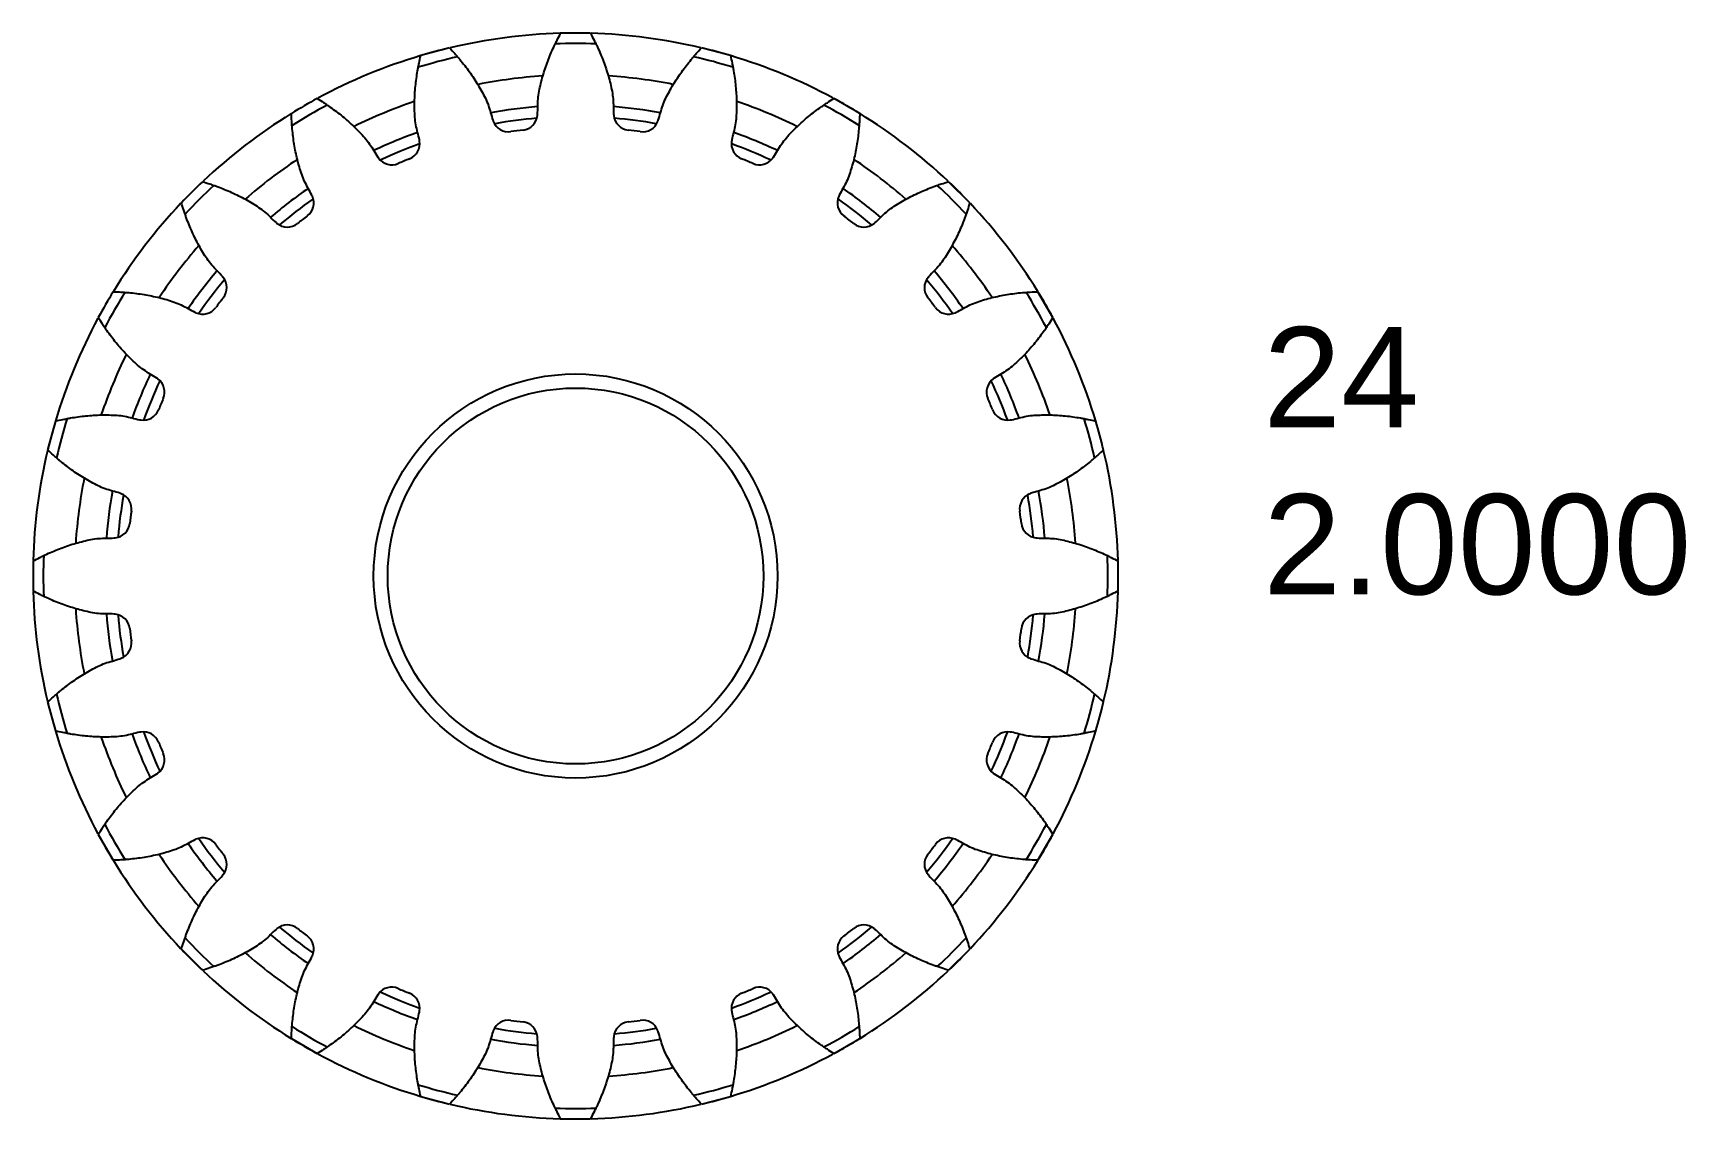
# Model space of a CAD drawing. Header units: inches. Extents: x 0.9 to 97.5, y -1.2 to 16.7.
# Drawn here: x 7.427 to 10.726, y 2.733 to 4.899 of the extents above; entities that cross this region are included whole.
import ezdxf

# ---------------------------------------------------------------- set-up
doc = ezdxf.new("R2010")
doc.units = ezdxf.units.IN
doc.header["$MEASUREMENT"] = 0
doc.styles.get("Standard").update_dxf_attribs({"font": 'arial.ttf'})

msp = doc.modelspace()

# ---------------------------------------------------------------- linework, layer by layer
at = {"color": 7, "linetype": 'Continuous'}
for p, q in [((8.5396, 4.8988), (8.48, 4.8988)), ((8.2583, 4.8697), (8.2007, 4.8542)), ((8.8189, 4.8542), (8.7613, 4.8697)), ((9.0771, 4.7389), (9.0254, 4.7687)), ((9.2966, 4.5606), (9.2544, 4.6027)), ((9.4625, 4.3316), (9.4327, 4.3832)), ((7.4715, 4.125), (7.456, 4.0674)), ((7.4269, 3.8457), (7.4269, 3.7861)), ((7.456, 3.5644), (7.4715, 3.5068)), ((7.557, 3.3003), (7.5868, 3.2486)), ((9.4327, 3.2486), (9.4625, 3.3003)), ((7.723, 3.0713), (7.7651, 3.0291)), ((9.2544, 3.0291), (9.2966, 3.0713)), ((7.9425, 2.893), (7.9941, 2.8632)), ((9.0254, 2.8632), (9.0771, 2.893)), ((8.2007, 2.7776), (8.2583, 2.7622)), ((8.7613, 2.7622), (8.8189, 2.7776)), ((8.48, 2.733), (8.5396, 2.733))]:
    msp.add_line(p, q, dxfattribs=at)
for radius in [0.4031, 0.375]:
    msp.add_circle((8.5098, 3.8159), radius, dxfattribs=at)
at = {"color": 40, "linetype": 'Continuous'}
for radius, start, end in [(1.0833, 91.6327, 103.3439), (1.0833, 76.656, 88.3673), (1.0833, 106.5768, 118.3408), (1.0833, 61.6591, 73.4232), (1, 93.7938, 101.2112), (1, 78.7885, 86.2059), (1, 108.7874, 116.2265), (0.9397, 94.6078, 100.3799), (0.9397, 79.6201, 85.3923), (1, 63.7731, 71.2122), (1.0833, 121.6136, 133.3557), (0.9167, 94.8518, 100.1), (0.9167, 79.9, 85.1482), (1.0833, 46.6442, 58.3864), (0.9397, 109.6118, 115.3806), (0.9397, 64.6194, 70.3882), (0.9167, 109.8733, 115.0956), (0.9167, 64.9044, 70.1267), (1, 123.7674, 131.2499), (1, 48.7495, 56.2321), (0.9397, 124.6194, 130.3882), (0.9397, 49.6118, 55.3806), (1.0833, 136.6442, 148.3864), (0.9167, 124.9044, 130.1267), (0.9167, 49.8733, 55.0956), (1.0833, 31.6136, 43.3557), (1, 138.7495, 146.2321), (1, 33.7674, 41.2499), (0.9397, 139.6201, 145.3923), (0.9397, 34.6078, 40.3799), (0.9167, 139.9, 145.1482), (0.9167, 34.8518, 40.1), (1.0833, 151.6591, 163.4232), (1.0833, 16.5768, 28.3408), (1, 153.7731, 161.2122), (1, 18.7874, 26.2265), (0.9397, 154.6078, 160.3799), (0.9167, 154.8518, 160.1), (0.9167, 19.9, 25.1482), (0.9397, 19.6201, 25.3923), (1.0833, 166.656, 178.3673), (1.0833, 1.6327, 13.3439), (1, 168.7885, 176.2059), (1, 3.7938, 11.2112), (0.9397, 169.6118, 175.3806), (0.9167, 169.8733, 175.0956), (0.9167, 4.9044, 10.1267), (0.9397, 4.6194, 10.3882), (1.0833, 181.6327, 193.3439), (1.0833, 346.656, 358.3673), (1, 183.7938, 191.2112), (0.9397, 184.6194, 190.3882), (0.9167, 184.9044, 190.1267), (0.9167, 349.8733, 355.0956), (0.9397, 349.6118, 355.3806), (1, 348.7885, 356.2059), (1.0833, 196.5768, 208.3408), (0.9397, 199.6201, 205.3923), (0.9167, 199.9, 205.1482), (0.9167, 334.8518, 340.1), (0.9397, 334.6078, 340.3799), (1.0833, 331.6591, 343.4232), (1, 198.7874, 206.2265), (1, 333.7731, 341.2122), (0.9397, 214.6078, 220.3799), (0.9167, 214.8518, 220.1), (0.9167, 319.9, 325.1482), (0.9397, 319.6201, 325.3923), (1.0833, 211.6136, 223.3557), (1, 213.7674, 221.2499), (1, 318.7495, 326.2321), (1.0833, 316.6442, 328.3864), (0.9167, 229.8733, 235.0956), (0.9167, 304.9044, 310.1267), (0.9397, 229.6118, 235.3806), (0.9397, 304.6194, 310.3882), (1, 228.7495, 236.2321), (1, 303.7674, 311.2499), (1.0833, 226.6442, 238.3864), (1.0833, 301.6136, 313.3557), (0.9167, 244.9044, 250.1267), (0.9167, 289.8733, 295.0956), (0.9397, 244.6194, 250.3882), (0.9397, 289.6118, 295.3806), (1, 243.7731, 251.2122), (0.9167, 259.9, 265.1482), (0.9167, 274.8518, 280.1), (1, 288.7874, 296.2265), (0.9397, 259.6201, 265.3923), (0.9397, 274.6078, 280.3799), (1.0833, 241.6591, 253.4232), (1.0833, 286.5768, 298.3408), (1, 258.7885, 266.2059), (1, 273.7938, 281.2112), (1.0833, 256.656, 268.3673), (1.0833, 271.6327, 283.3439)]:
    msp.add_arc((8.5098, 3.8159), radius, start, end, dxfattribs=at)
at = {"color": 7, "linetype": 'Continuous'}
for centre, radius, start, end in [((8.5098, 3.8159), 1.0833, 88.4232, 91.5768), ((8.5098, 3.8159), 1.0625, 102.8096, 107.1904), ((8.5098, 3.8159), 1.0833, 103.4232, 106.5768), ((8.5098, 3.8159), 1.0625, 87.8096, 92.1904), ((8.5098, 3.8159), 1.0625, 72.8096, 77.1904), ((8.5098, 3.8159), 1.0833, 73.4232, 76.5768), ((8.5098, 3.8159), 1.0833, 118.4232, 121.5768), ((8.5098, 3.8159), 1.0625, 117.8096, 122.1904), ((8.5098, 3.8159), 1.0625, 57.8096, 62.1904), ((8.5098, 3.8159), 1.0833, 58.4232, 61.5768), ((8.3759, 4.7347), 0.0325, 200.8343, 278.2887), ((8.4013, 4.7381), 0.0325, 276.7113, 354.1657), ((8.6183, 4.7381), 0.0325, 185.8343, 263.2887), ((8.6436, 4.7347), 0.0325, 261.7113, 339.1657), ((8.5098, 3.8159), 0.896, 96.7113, 98.2887), ((8.5098, 3.8159), 0.896, 81.7113, 83.2887), ((8.1663, 4.6786), 0.0325, 291.7113, 9.1657), ((8.8533, 4.6786), 0.0325, 170.8343, 248.2887), ((8.1427, 4.6688), 0.0325, 215.8343, 293.2887), ((8.5098, 3.8159), 0.896, 111.7113, 113.2887), ((8.5098, 3.8159), 0.896, 66.7113, 68.2887), ((8.8769, 4.6688), 0.0325, 246.7113, 324.1657), ((8.5098, 3.8159), 1.0833, 133.4232, 136.5768), ((8.5098, 3.8159), 1.0625, 132.8096, 137.1904), ((8.5098, 3.8159), 1.0625, 42.8096, 47.1904), ((8.5098, 3.8159), 1.0833, 43.4232, 46.5768), ((7.9547, 4.5603), 0.0325, 306.7113, 24.1657), ((9.0648, 4.5603), 0.0325, 155.8343, 233.2887), ((8.5098, 3.8159), 0.896, 126.7113, 128.2887), ((8.5098, 3.8159), 0.896, 51.7113, 53.2887), ((7.9345, 4.5447), 0.0325, 230.8343, 308.2887), ((9.0851, 4.5447), 0.0325, 231.7113, 309.1657), ((7.781, 4.3912), 0.0325, 321.7113, 39.1657), ((9.2386, 4.3912), 0.0325, 140.8343, 218.2887), ((8.5098, 3.8159), 1.0833, 148.4232, 151.5768), ((8.5098, 3.8159), 1.0625, 147.8096, 152.1904), ((8.5098, 3.8159), 0.896, 141.7113, 143.2887), ((8.5098, 3.8159), 0.896, 36.7113, 38.2887), ((8.5098, 3.8159), 1.0625, 27.8096, 32.1904), ((8.5098, 3.8159), 1.0833, 28.4232, 31.5768), ((7.7654, 4.371), 0.0325, 245.8343, 323.2887), ((9.2541, 4.371), 0.0325, 216.7113, 294.1657), ((7.6569, 4.183), 0.0325, 336.7113, 54.1657), ((9.3626, 4.183), 0.0325, 125.8343, 203.2887), ((8.5098, 3.8159), 0.896, 156.7113, 158.2887), ((8.5098, 3.8159), 0.896, 21.7113, 23.2887), ((8.5098, 3.8159), 1.0833, 163.4232, 166.5768), ((8.5098, 3.8159), 1.0625, 162.8096, 167.1904), ((7.6471, 4.1594), 0.0325, 260.8343, 338.2887), ((9.3724, 4.1594), 0.0325, 201.7113, 279.1657), ((8.5098, 3.8159), 1.0625, 12.8096, 17.1904), ((8.5098, 3.8159), 1.0833, 13.4232, 16.5768), ((7.591, 3.9498), 0.0325, 351.7113, 69.1657), ((9.4286, 3.9498), 0.0325, 110.8343, 188.2887), ((8.5098, 3.8159), 0.896, 171.7113, 173.2887), ((8.5098, 3.8159), 0.896, 6.7113, 8.2887), ((7.5876, 3.9244), 0.0325, 275.8343, 353.2887), ((9.4319, 3.9244), 0.0325, 186.7113, 264.1657), ((8.5098, 3.8159), 1.0625, 177.8096, 182.1904), ((8.5098, 3.8159), 1.0625, 357.8096, 2.1904), ((8.5098, 3.8159), 1.0833, 358.4232, 1.5768), ((7.5876, 3.7074), 0.0325, 6.7113, 84.1657), ((9.4319, 3.7074), 0.0325, 95.8343, 173.2887), ((8.5098, 3.8159), 0.896, 186.7113, 188.2887), ((8.5098, 3.8159), 0.896, 351.7113, 353.2887), ((7.591, 3.6821), 0.0325, 290.8343, 8.2887), ((9.4286, 3.6821), 0.0325, 171.7113, 249.1657), ((8.5098, 3.8159), 1.0833, 193.4232, 196.5768), ((8.5098, 3.8159), 1.0625, 192.8096, 197.1904), ((8.5098, 3.8159), 1.0625, 342.8096, 347.1904), ((8.5098, 3.8159), 1.0833, 343.4232, 346.5768), ((7.6471, 3.4724), 0.0325, 21.7113, 99.1657), ((9.3724, 3.4724), 0.0325, 80.8343, 158.2887), ((8.5098, 3.8159), 0.896, 201.7113, 203.2887), ((8.5098, 3.8159), 0.896, 336.7113, 338.2887), ((7.6569, 3.4488), 0.0325, 305.8343, 23.2887), ((9.3626, 3.4488), 0.0325, 156.7113, 234.1657), ((8.5098, 3.8159), 1.0833, 208.4232, 211.5768), ((8.5098, 3.8159), 1.0625, 207.8096, 212.1904), ((8.5098, 3.8159), 1.0625, 327.8096, 332.1904), ((8.5098, 3.8159), 1.0833, 328.4232, 331.5768), ((7.7654, 3.2609), 0.0325, 36.7113, 114.1657), ((8.5098, 3.8159), 0.896, 216.7113, 218.2887), ((8.5098, 3.8159), 0.896, 321.7113, 323.2887), ((9.2541, 3.2609), 0.0325, 65.8343, 143.2887), ((7.781, 3.2406), 0.0325, 320.8343, 38.2887), ((9.2386, 3.2406), 0.0325, 141.7113, 219.1657), ((7.9345, 3.0871), 0.0325, 51.7113, 129.1657), ((8.5098, 3.8159), 0.896, 231.7113, 233.2887), ((8.5098, 3.8159), 0.896, 306.7113, 308.2887), ((9.0851, 3.0871), 0.0325, 50.8343, 128.2887), ((8.5098, 3.8159), 1.0833, 223.4232, 226.5768), ((8.5098, 3.8159), 1.0625, 222.8096, 227.1904), ((7.9547, 3.0716), 0.0325, 335.8343, 53.2887), ((9.0648, 3.0716), 0.0325, 126.7113, 204.1657), ((8.5098, 3.8159), 1.0625, 312.8096, 317.1904), ((8.5098, 3.8159), 1.0833, 313.4232, 316.5768), ((8.1427, 2.9631), 0.0325, 66.7113, 144.1657), ((8.5098, 3.8159), 0.896, 246.7113, 248.2887), ((8.1663, 2.9533), 0.0325, 350.8343, 68.2887), ((8.8533, 2.9533), 0.0325, 111.7113, 189.1657), ((8.5098, 3.8159), 0.896, 291.7113, 293.2887), ((8.8769, 2.9631), 0.0325, 35.8343, 113.2887), ((8.5098, 3.8159), 1.0625, 237.8096, 242.1904), ((8.3759, 2.8971), 0.0325, 81.7113, 159.1657), ((8.5098, 3.8159), 0.896, 261.7113, 263.2887), ((8.4013, 2.8938), 0.0325, 5.8343, 83.2887), ((8.6183, 2.8938), 0.0325, 96.7113, 174.1657), ((8.5098, 3.8159), 0.896, 276.7113, 278.2887), ((8.6436, 2.8971), 0.0325, 20.8343, 98.2887), ((8.5098, 3.8159), 1.0625, 297.8096, 302.1904), ((8.5098, 3.8159), 1.0833, 238.4232, 241.5768), ((8.5098, 3.8159), 1.0833, 298.4232, 301.5768), ((8.5098, 3.8159), 1.0625, 252.8096, 257.1904), ((8.5098, 3.8159), 1.0833, 253.4232, 256.5768), ((8.5098, 3.8159), 1.0625, 282.8096, 287.1904), ((8.5098, 3.8159), 1.0833, 283.4232, 286.5768), ((8.5098, 3.8159), 1.0625, 267.8096, 272.1904), ((8.5098, 3.8159), 1.0833, 268.4232, 271.5768)]:
    msp.add_arc(centre, radius, start, end, dxfattribs=at)
for points, start_tangent, end_tangent in [([(8.4692, 4.8776), (8.4728, 4.8851), (8.48, 4.8988)], (0.005162, 0.010719), (0.005625, 0.010483)), ([(8.5396, 4.8988), (8.5467, 4.8851), (8.5504, 4.8776)], (0.005625, -0.010483), (0.005162, -0.010719)), ([(8.1958, 4.831), (8.1974, 4.8391), (8.2007, 4.8542)], (0.002211, 0.011689), (0.00272, 0.011581)), ([(8.2583, 4.8697), (8.2687, 4.8582), (8.2742, 4.852)], (0.008146, -0.00867), (0.00776, -0.009018)), ([(8.2742, 4.852), (8.2788, 4.8465), (8.2885, 4.8345), (8.2978, 4.8221), (8.3066, 4.8094), (8.3148, 4.7963), (8.3225, 4.7829), (8.3297, 4.7692), (8.3357, 4.755), (8.3402, 4.7402), (8.3447, 4.7254), (8.3455, 4.7232)], (0.048484, -0.056343), (0.026431, -0.069455)), ([(8.4336, 4.7348), (8.4338, 4.7371), (8.4343, 4.7526), (8.4349, 4.768), (8.437, 4.7833), (8.4404, 4.7984), (8.4444, 4.8134), (8.4489, 4.8281), (8.4541, 4.8427), (8.4598, 4.8571), (8.4661, 4.8712), (8.4692, 4.8776)], (0.007554, 0.07393), (0.03225, 0.066972)), ([(8.5504, 4.8776), (8.5534, 4.8712), (8.5597, 4.8571), (8.5654, 4.8427), (8.5706, 4.8281), (8.5752, 4.8134), (8.5792, 4.7984), (8.5825, 4.7833), (8.5847, 4.768), (8.5852, 4.7526), (8.5857, 4.7371), (8.586, 4.7348)], (0.03225, -0.066972), (0.007554, -0.07393)), ([(8.674, 4.7232), (8.6748, 4.7254), (8.6793, 4.7402), (8.6839, 4.755), (8.6899, 4.7692), (8.697, 4.7829), (8.7047, 4.7963), (8.713, 4.8094), (8.7218, 4.8221), (8.731, 4.8345), (8.7407, 4.8465), (8.7453, 4.852)], (0.026431, 0.069455), (0.048484, 0.056343)), ([(8.7453, 4.852), (8.7508, 4.8582), (8.7613, 4.8697)], (0.00776, 0.009018), (0.008146, 0.00867)), ([(8.8189, 4.8542), (8.8222, 4.8391), (8.8238, 4.831)], (0.00272, -0.011581), (0.002211, -0.011689)), ([(8.1984, 4.6837), (8.198, 4.6861), (8.1945, 4.7011), (8.191, 4.7162), (8.1891, 4.7315), (8.1884, 4.747), (8.1884, 4.7624), (8.189, 4.7779), (8.1902, 4.7933), (8.1921, 4.8087), (8.1945, 4.8239), (8.1958, 4.831)], (-0.011838, 0.073366), (0.013817, 0.073036)), ([(8.8238, 4.831), (8.8251, 4.8239), (8.8275, 4.8087), (8.8293, 4.7933), (8.8305, 4.7779), (8.8311, 4.7624), (8.8311, 4.747), (8.8304, 4.7315), (8.8285, 4.7162), (8.8251, 4.7011), (8.8216, 4.6861), (8.8212, 4.6837)], (0.013817, -0.073036), (-0.011838, -0.073366)), ([(7.9941, 4.7687), (8.0072, 4.7603), (8.0141, 4.7557)], (0.010112, -0.006266), (0.009829, -0.006702)), ([(8.0141, 4.7557), (8.0199, 4.7516), (8.0324, 4.7425), (8.0446, 4.733), (8.0564, 4.7229), (8.0677, 4.7124), (8.0786, 4.7015), (8.0891, 4.6901), (8.0986, 4.6779), (8.1068, 4.6648), (8.115, 4.6517), (8.1163, 4.6497)], (0.061415, -0.041874), (0.043507, -0.060248)), ([(8.9032, 4.6497), (8.9046, 4.6517), (8.9128, 4.6648), (8.921, 4.6779), (8.9305, 4.6901), (8.9409, 4.7015), (8.9518, 4.7124), (8.9632, 4.7229), (8.975, 4.733), (8.9871, 4.7425), (8.9996, 4.7516), (9.0055, 4.7557)], (0.043507, 0.060248), (0.061415, 0.041874)), ([(9.0055, 4.7557), (9.0124, 4.7603), (9.0254, 4.7687)], (0.009829, 0.006702), (0.010112, 0.006266)), ([(7.9437, 4.7151), (7.9432, 4.7234), (7.9425, 4.7389)], (-0.000889, 0.011863), (-0.00037, 0.011891)), ([(9.0771, 4.7389), (9.0764, 4.7234), (9.0758, 4.7151)], (-0.00037, -0.011891), (-0.000889, -0.011863)), ([(7.9844, 4.5736), (7.9834, 4.5757), (7.9761, 4.5894), (7.9689, 4.603), (7.9631, 4.6174), (7.9584, 4.6321), (7.9544, 4.647), (7.951, 4.6621), (7.9482, 4.6773), (7.946, 4.6926), (7.9443, 4.708), (7.9437, 4.7151)], (-0.030423, 0.067802), (-0.005557, 0.074124)), ([(9.0758, 4.7151), (9.0752, 4.708), (9.0736, 4.6926), (9.0714, 4.6773), (9.0686, 4.6621), (9.0652, 4.647), (9.0611, 4.6321), (9.0565, 4.6174), (9.0507, 4.603), (9.0434, 4.5894), (9.0362, 4.5757), (9.0352, 4.5736)], (-0.005557, -0.074124), (-0.030423, -0.067802)), ([(7.7651, 4.6027), (7.7799, 4.5981), (7.7877, 4.5954)], (0.01139, -0.003435), (0.011229, -0.00393)), ([(7.7877, 4.5954), (7.7945, 4.593), (7.8089, 4.5874), (7.8231, 4.5813), (7.8371, 4.5747), (7.8507, 4.5675), (7.8641, 4.5597), (7.8771, 4.5514), (7.8895, 4.5421), (7.9008, 4.5316), (7.9121, 4.521), (7.9139, 4.5195)], (0.07016, -0.024552), (0.057618, -0.046935)), ([(9.1056, 4.5195), (9.1075, 4.521), (9.1188, 4.5316), (9.1301, 4.5421), (9.1424, 4.5514), (9.1554, 4.5597), (9.1688, 4.5675), (9.1825, 4.5747), (9.1965, 4.5813), (9.2107, 4.5874), (9.2251, 4.593), (9.2318, 4.5954)], (0.057618, 0.046935), (0.07016, 0.024552)), ([(9.2318, 4.5954), (9.2397, 4.5981), (9.2544, 4.6027)], (0.011229, 0.00393), (0.01139, 0.003435)), ([(7.7303, 4.538), (7.7276, 4.5458), (7.723, 4.5606)], (-0.00393, 0.011229), (-0.003435, 0.01139)), ([(9.2966, 4.5606), (9.2919, 4.5458), (9.2892, 4.538)], (-0.003435, -0.01139), (-0.00393, -0.011229)), ([(7.8062, 4.4118), (7.8047, 4.4136), (7.7941, 4.4249), (7.7836, 4.4362), (7.7743, 4.4485), (7.766, 4.4616), (7.7582, 4.475), (7.751, 4.4886), (7.7444, 4.5026), (7.7383, 4.5168), (7.7327, 4.5312), (7.7303, 4.538)], (-0.046935, 0.057618), (-0.024552, 0.07016)), ([(9.2892, 4.538), (9.2868, 4.5312), (9.2813, 4.5168), (9.2752, 4.5026), (9.2685, 4.4886), (9.2613, 4.475), (9.2536, 4.4616), (9.2453, 4.4485), (9.236, 4.4362), (9.2254, 4.4249), (9.2149, 4.4136), (9.2134, 4.4118)], (-0.024552, -0.07016), (-0.046935, -0.057618)), ([(7.5868, 4.3832), (7.6023, 4.3825), (7.6106, 4.3819)], (0.011891, -0.00037), (0.011863, -0.000889)), ([(7.6106, 4.3819), (7.6177, 4.3814), (7.6331, 4.3797), (7.6484, 4.3775), (7.6636, 4.3747), (7.6787, 4.3713), (7.6936, 4.3673), (7.7083, 4.3626), (7.7227, 4.3568), (7.7363, 4.3496), (7.75, 4.3423), (7.7521, 4.3413)], (0.074124, -0.005557), (0.067802, -0.030423)), ([(9.2674, 4.3413), (9.2696, 4.3423), (9.2832, 4.3496), (9.2969, 4.3568), (9.3112, 4.3626), (9.326, 4.3673), (9.3409, 4.3713), (9.356, 4.3747), (9.3712, 4.3775), (9.3865, 4.3797), (9.4018, 4.3814), (9.409, 4.3819)], (0.067802, 0.030423), (0.074124, 0.005557)), ([(9.409, 4.3819), (9.4173, 4.3825), (9.4327, 4.3832)], (0.011863, 0.000889), (0.011891, 0.00037)), ([(7.57, 4.3116), (7.5654, 4.3185), (7.557, 4.3316)], (-0.006702, 0.009829), (-0.006266, 0.010112)), ([(9.4625, 4.3316), (9.4542, 4.3185), (9.4496, 4.3116)], (-0.006266, -0.010112), (-0.006702, -0.009829)), ([(7.676, 4.2094), (7.674, 4.2107), (7.6609, 4.2189), (7.6478, 4.2271), (7.6356, 4.2366), (7.6242, 4.2471), (7.6132, 4.258), (7.6027, 4.2693), (7.5927, 4.2811), (7.5832, 4.2933), (7.5741, 4.3057), (7.57, 4.3116)], (-0.060248, 0.043507), (-0.041874, 0.061415)), ([(9.4496, 4.3116), (9.4455, 4.3057), (9.4364, 4.2933), (9.4268, 4.2811), (9.4168, 4.2693), (9.4063, 4.258), (9.3954, 4.2471), (9.384, 4.2366), (9.3718, 4.2271), (9.3587, 4.2189), (9.3456, 4.2107), (9.3436, 4.2094)], (-0.041874, -0.061415), (-0.060248, -0.043507)), ([(7.4715, 4.125), (7.4866, 4.1283), (7.4947, 4.1299)], (0.011581, 0.00272), (0.011689, 0.002211)), ([(7.4947, 4.1299), (7.5018, 4.1312), (7.517, 4.1336), (7.5324, 4.1354), (7.5478, 4.1367), (7.5632, 4.1373), (7.5787, 4.1372), (7.5942, 4.1366), (7.6095, 4.1347), (7.6246, 4.1312), (7.6396, 4.1277), (7.642, 4.1273)], (0.073036, 0.013817), (0.073366, -0.011838)), ([(9.3776, 4.1273), (9.3799, 4.1277), (9.395, 4.1312), (9.4101, 4.1347), (9.4254, 4.1366), (9.4408, 4.1372), (9.4563, 4.1373), (9.4718, 4.1367), (9.4872, 4.1354), (9.5025, 4.1336), (9.5178, 4.1312), (9.5248, 4.1299)], (0.073366, 0.011838), (0.073036, -0.013817)), ([(9.5248, 4.1299), (9.533, 4.1283), (9.5481, 4.125)], (0.011689, -0.002211), (0.011581, -0.00272)), ([(7.4737, 4.0515), (7.4674, 4.057), (7.456, 4.0674)], (-0.009018, 0.00776), (-0.00867, 0.008146)), ([(9.5635, 4.0674), (9.5521, 4.057), (9.5458, 4.0515)], (-0.00867, -0.008146), (-0.009018, -0.00776)), ([(7.6025, 3.9801), (7.6003, 3.981), (7.5855, 3.9855), (7.5707, 3.99), (7.5565, 3.996), (7.5428, 4.0032), (7.5294, 4.0109), (7.5163, 4.0191), (7.5036, 4.0279), (7.4912, 4.0372), (7.4792, 4.0469), (7.4737, 4.0515)], (-0.069455, 0.026431), (-0.056343, 0.048484)), ([(9.5458, 4.0515), (9.5404, 4.0469), (9.5284, 4.0372), (9.516, 4.0279), (9.5033, 4.0191), (9.4902, 4.0109), (9.4768, 4.0032), (9.4631, 3.996), (9.4488, 3.99), (9.434, 3.9855), (9.4193, 3.981), (9.417, 3.9801)], (-0.056343, -0.048484), (-0.069455, -0.026431)), ([(7.4481, 3.8565), (7.4545, 3.8596), (7.4686, 3.8658), (7.483, 3.8716), (7.4976, 3.8768), (7.5123, 3.8813), (7.5273, 3.8853), (7.5424, 3.8887), (7.5577, 3.8908), (7.5731, 3.8913), (7.5886, 3.8919), (7.5909, 3.8921)], (0.066972, 0.03225), (0.07393, 0.007554)), ([(9.4286, 3.8921), (9.431, 3.8919), (9.4464, 3.8913), (9.4619, 3.8908), (9.4772, 3.8887), (9.4923, 3.8853), (9.5072, 3.8813), (9.522, 3.8768), (9.5366, 3.8716), (9.5509, 3.8658), (9.5651, 3.8596), (9.5715, 3.8565)], (0.07393, -0.007554), (0.066972, -0.03225)), ([(7.4269, 3.8457), (7.4406, 3.8529), (7.4481, 3.8565)], (0.010483, 0.005625), (0.010719, 0.005162)), ([(9.5715, 3.8565), (9.579, 3.8529), (9.5927, 3.8457)], (0.010719, -0.005162), (0.010483, -0.005625)), ([(7.4481, 3.7753), (7.4406, 3.779), (7.4269, 3.7861)], (-0.010719, 0.005162), (-0.010483, 0.005625)), ([(7.5909, 3.7397), (7.5886, 3.74), (7.5731, 3.7405), (7.5577, 3.741), (7.5424, 3.7432), (7.5273, 3.7465), (7.5123, 3.7505), (7.4976, 3.7551), (7.483, 3.7602), (7.4686, 3.766), (7.4545, 3.7723), (7.4481, 3.7753)], (-0.07393, 0.007554), (-0.066972, 0.03225)), ([(9.5715, 3.7753), (9.5651, 3.7723), (9.5509, 3.766), (9.5366, 3.7602), (9.522, 3.7551), (9.5072, 3.7505), (9.4923, 3.7465), (9.4772, 3.7432), (9.4619, 3.741), (9.4464, 3.7405), (9.431, 3.74), (9.4286, 3.7397)], (-0.066972, -0.03225), (-0.07393, -0.007554)), ([(9.5927, 3.7861), (9.579, 3.779), (9.5715, 3.7753)], (-0.010483, -0.005625), (-0.010719, -0.005162)), ([(7.4737, 3.5804), (7.4792, 3.585), (7.4912, 3.5947), (7.5036, 3.6039), (7.5163, 3.6127), (7.5294, 3.621), (7.5428, 3.6287), (7.5565, 3.6358), (7.5707, 3.6418), (7.5855, 3.6463), (7.6003, 3.6509), (7.6025, 3.6517)], (0.056343, 0.048484), (0.069455, 0.026431)), ([(9.417, 3.6517), (9.4193, 3.6509), (9.434, 3.6463), (9.4488, 3.6418), (9.4631, 3.6358), (9.4768, 3.6287), (9.4902, 3.621), (9.5033, 3.6127), (9.516, 3.6039), (9.5284, 3.5947), (9.5404, 3.585), (9.5458, 3.5804)], (0.069455, -0.026431), (0.056343, -0.048484)), ([(7.456, 3.5644), (7.4674, 3.5749), (7.4737, 3.5804)], (0.00867, 0.008146), (0.009018, 0.00776)), ([(9.5458, 3.5804), (9.5521, 3.5749), (9.5635, 3.5644)], (0.009018, -0.00776), (0.00867, -0.008146)), ([(7.4947, 3.5019), (7.4866, 3.5035), (7.4715, 3.5068)], (-0.011689, 0.002211), (-0.011581, 0.00272)), ([(7.642, 3.5045), (7.6396, 3.5041), (7.6246, 3.5006), (7.6095, 3.4972), (7.5942, 3.4953), (7.5787, 3.4946), (7.5632, 3.4946), (7.5478, 3.4952), (7.5324, 3.4964), (7.517, 3.4982), (7.5018, 3.5006), (7.4947, 3.5019)], (-0.073366, -0.011838), (-0.073036, 0.013817)), ([(9.5248, 3.5019), (9.5178, 3.5006), (9.5025, 3.4982), (9.4872, 3.4964), (9.4718, 3.4952), (9.4563, 3.4946), (9.4408, 3.4946), (9.4254, 3.4953), (9.4101, 3.4972), (9.395, 3.5006), (9.3799, 3.5041), (9.3776, 3.5045)], (-0.073036, -0.013817), (-0.073366, 0.011838)), ([(9.5481, 3.5068), (9.533, 3.5035), (9.5248, 3.5019)], (-0.011581, -0.00272), (-0.011689, -0.002211)), ([(7.57, 3.3202), (7.5741, 3.3261), (7.5832, 3.3386), (7.5927, 3.3507), (7.6027, 3.3625), (7.6132, 3.3739), (7.6242, 3.3848), (7.6356, 3.3952), (7.6478, 3.4047), (7.6609, 3.4129), (7.674, 3.4211), (7.676, 3.4225)], (0.041874, 0.061415), (0.060248, 0.043507)), ([(9.3436, 3.4225), (9.3456, 3.4211), (9.3587, 3.4129), (9.3718, 3.4047), (9.384, 3.3952), (9.3954, 3.3848), (9.4063, 3.3739), (9.4168, 3.3625), (9.4268, 3.3507), (9.4364, 3.3386), (9.4455, 3.3261), (9.4496, 3.3202)], (0.060248, -0.043507), (0.041874, -0.061415)), ([(7.557, 3.3003), (7.5654, 3.3133), (7.57, 3.3202)], (0.006266, 0.010112), (0.006702, 0.009829)), ([(9.4496, 3.3202), (9.4542, 3.3133), (9.4625, 3.3003)], (0.006702, -0.009829), (0.006266, -0.010112)), ([(7.7521, 3.2905), (7.75, 3.2895), (7.7363, 3.2823), (7.7227, 3.275), (7.7083, 3.2692), (7.6936, 3.2646), (7.6787, 3.2605), (7.6636, 3.2571), (7.6484, 3.2543), (7.6331, 3.2521), (7.6177, 3.2505), (7.6106, 3.2499)], (-0.067802, -0.030423), (-0.074124, -0.005557)), ([(9.409, 3.2499), (9.4018, 3.2505), (9.3865, 3.2521), (9.3712, 3.2543), (9.356, 3.2571), (9.3409, 3.2605), (9.326, 3.2646), (9.3112, 3.2692), (9.2969, 3.275), (9.2832, 3.2823), (9.2696, 3.2895), (9.2674, 3.2905)], (-0.074124, 0.005557), (-0.067802, 0.030423)), ([(7.6106, 3.2499), (7.6023, 3.2493), (7.5868, 3.2486)], (-0.011863, -0.000889), (-0.011891, -0.00037)), ([(9.4327, 3.2486), (9.4173, 3.2493), (9.409, 3.2499)], (-0.011891, 0.00037), (-0.011863, 0.000889)), ([(7.7303, 3.0939), (7.7327, 3.1006), (7.7383, 3.115), (7.7444, 3.1292), (7.751, 3.1432), (7.7582, 3.1569), (7.766, 3.1703), (7.7743, 3.1833), (7.7836, 3.1956), (7.7941, 3.2069), (7.8047, 3.2182), (7.8062, 3.2201)], (0.024552, 0.07016), (0.046935, 0.057618)), ([(9.2134, 3.2201), (9.2149, 3.2182), (9.2254, 3.2069), (9.236, 3.1956), (9.2453, 3.1833), (9.2536, 3.1703), (9.2613, 3.1569), (9.2685, 3.1432), (9.2752, 3.1292), (9.2813, 3.115), (9.2868, 3.1006), (9.2892, 3.0939)], (0.046935, -0.057618), (0.024552, -0.07016)), ([(7.9139, 3.1123), (7.9121, 3.1108), (7.9008, 3.1003), (7.8895, 3.0897), (7.8771, 3.0804), (7.8641, 3.0721), (7.8507, 3.0644), (7.8371, 3.0571), (7.8231, 3.0505), (7.8089, 3.0444), (7.7945, 3.0389), (7.7877, 3.0365)], (-0.057618, -0.046935), (-0.07016, -0.024552)), ([(9.2318, 3.0365), (9.2251, 3.0389), (9.2107, 3.0444), (9.1965, 3.0505), (9.1825, 3.0571), (9.1688, 3.0644), (9.1554, 3.0721), (9.1424, 3.0804), (9.1301, 3.0897), (9.1188, 3.1003), (9.1075, 3.1108), (9.1056, 3.1123)], (-0.07016, 0.024552), (-0.057618, 0.046935)), ([(7.723, 3.0713), (7.7276, 3.086), (7.7303, 3.0939)], (0.003435, 0.01139), (0.00393, 0.011229)), ([(9.2892, 3.0939), (9.2919, 3.086), (9.2966, 3.0713)], (0.00393, -0.011229), (0.003435, -0.01139)), ([(7.7877, 3.0365), (7.7799, 3.0338), (7.7651, 3.0291)], (-0.011229, -0.00393), (-0.01139, -0.003435)), ([(7.9437, 2.9167), (7.9443, 2.9239), (7.946, 2.9392), (7.9482, 2.9545), (7.951, 2.9697), (7.9544, 2.9848), (7.9584, 2.9997), (7.9631, 3.0145), (7.9689, 3.0288), (7.9761, 3.0425), (7.9834, 3.0561), (7.9844, 3.0583)], (0.005557, 0.074124), (0.030423, 0.067802)), ([(9.0352, 3.0583), (9.0362, 3.0561), (9.0434, 3.0425), (9.0507, 3.0288), (9.0565, 3.0145), (9.0611, 2.9997), (9.0652, 2.9848), (9.0686, 2.9697), (9.0714, 2.9545), (9.0736, 2.9392), (9.0752, 2.9239), (9.0758, 2.9167)], (0.030423, -0.067802), (0.005557, -0.074124)), ([(9.2544, 3.0291), (9.2397, 3.0338), (9.2318, 3.0365)], (-0.01139, 0.003435), (-0.011229, 0.00393)), ([(8.1163, 2.9821), (8.115, 2.9801), (8.1068, 2.967), (8.0986, 2.9539), (8.0891, 2.9417), (8.0786, 2.9303), (8.0677, 2.9194), (8.0564, 2.9089), (8.0446, 2.8989), (8.0324, 2.8893), (8.0199, 2.8802), (8.0141, 2.8761)], (-0.043507, -0.060248), (-0.061415, -0.041874)), ([(9.0055, 2.8761), (8.9996, 2.8802), (8.9871, 2.8893), (8.975, 2.8989), (8.9632, 2.9089), (8.9518, 2.9194), (8.9409, 2.9303), (8.9305, 2.9417), (8.921, 2.9539), (8.9128, 2.967), (8.9046, 2.9801), (8.9032, 2.9821)], (-0.061415, 0.041874), (-0.043507, 0.060248)), ([(8.1958, 2.8009), (8.1945, 2.8079), (8.1921, 2.8232), (8.1902, 2.8385), (8.189, 2.8539), (8.1884, 2.8694), (8.1884, 2.8848), (8.1891, 2.9003), (8.191, 2.9156), (8.1945, 2.9307), (8.198, 2.9458), (8.1984, 2.9481)], (-0.013817, 0.073036), (0.011838, 0.073366)), ([(8.8212, 2.9481), (8.8216, 2.9458), (8.8251, 2.9307), (8.8285, 2.9156), (8.8304, 2.9003), (8.8311, 2.8848), (8.8311, 2.8694), (8.8305, 2.8539), (8.8293, 2.8385), (8.8275, 2.8232), (8.8251, 2.8079), (8.8238, 2.8009)], (0.011838, -0.073366), (-0.013817, -0.073036)), ([(7.9425, 2.893), (7.9432, 2.9084), (7.9437, 2.9167)], (0.00037, 0.011891), (0.000889, 0.011863)), ([(8.3455, 2.9087), (8.3447, 2.9064), (8.3402, 2.8917), (8.3357, 2.8769), (8.3297, 2.8626), (8.3225, 2.8489), (8.3148, 2.8355), (8.3066, 2.8224), (8.2978, 2.8097), (8.2885, 2.7973), (8.2788, 2.7853), (8.2742, 2.7799)], (-0.026431, -0.069455), (-0.048484, -0.056343)), ([(8.7453, 2.7799), (8.7407, 2.7853), (8.731, 2.7973), (8.7218, 2.8097), (8.713, 2.8224), (8.7047, 2.8355), (8.697, 2.8489), (8.6899, 2.8626), (8.6839, 2.8769), (8.6793, 2.8917), (8.6748, 2.9064), (8.674, 2.9087)], (-0.048484, 0.056343), (-0.026431, 0.069455)), ([(9.0758, 2.9167), (9.0764, 2.9084), (9.0771, 2.893)], (0.000889, -0.011863), (0.00037, -0.011891)), ([(8.0141, 2.8761), (8.0072, 2.8715), (7.9941, 2.8632)], (-0.009829, -0.006702), (-0.010112, -0.006266)), ([(8.4692, 2.7542), (8.4661, 2.7606), (8.4598, 2.7748), (8.4541, 2.7891), (8.4489, 2.8037), (8.4444, 2.8185), (8.4404, 2.8334), (8.437, 2.8485), (8.4349, 2.8638), (8.4343, 2.8793), (8.4338, 2.8947), (8.4336, 2.8971)], (-0.03225, 0.066972), (-0.007554, 0.07393)), ([(8.586, 2.8971), (8.5857, 2.8947), (8.5852, 2.8793), (8.5847, 2.8638), (8.5825, 2.8485), (8.5792, 2.8334), (8.5752, 2.8185), (8.5706, 2.8037), (8.5654, 2.7891), (8.5597, 2.7748), (8.5534, 2.7606), (8.5504, 2.7542)], (-0.007554, -0.07393), (-0.03225, -0.066972)), ([(9.0254, 2.8632), (9.0124, 2.8715), (9.0055, 2.8761)], (-0.010112, 0.006266), (-0.009829, 0.006702)), ([(8.2007, 2.7776), (8.1974, 2.7927), (8.1958, 2.8009)], (-0.00272, 0.011581), (-0.002211, 0.011689)), ([(8.2742, 2.7799), (8.2687, 2.7736), (8.2583, 2.7622)], (-0.00776, -0.009018), (-0.008146, -0.00867)), ([(8.7613, 2.7622), (8.7508, 2.7736), (8.7453, 2.7799)], (-0.008146, 0.00867), (-0.00776, 0.009018)), ([(8.8238, 2.8009), (8.8222, 2.7927), (8.8189, 2.7776)], (-0.002211, -0.011689), (-0.00272, -0.011581)), ([(8.48, 2.733), (8.4728, 2.7467), (8.4692, 2.7542)], (-0.005625, 0.010483), (-0.005162, 0.010719)), ([(8.5504, 2.7542), (8.5467, 2.7467), (8.5396, 2.733)], (-0.005162, -0.010719), (-0.005625, -0.010483))]:
    msp.add_spline(points, degree=3, dxfattribs=dict(at, start_tangent=start_tangent, end_tangent=end_tangent))

# ---------------------------------------------------------------- texts
at = {"insert": (9.8826, 4.3127), "char_height": 0.2, "attachment_point": 1}
msp.add_mtext_dynamic_manual_height_columns('24\\P2.0000', width=2.434673, gutter_width=1, heights=[0], dxfattribs=at)

doc.saveas('drawing.dxf')
